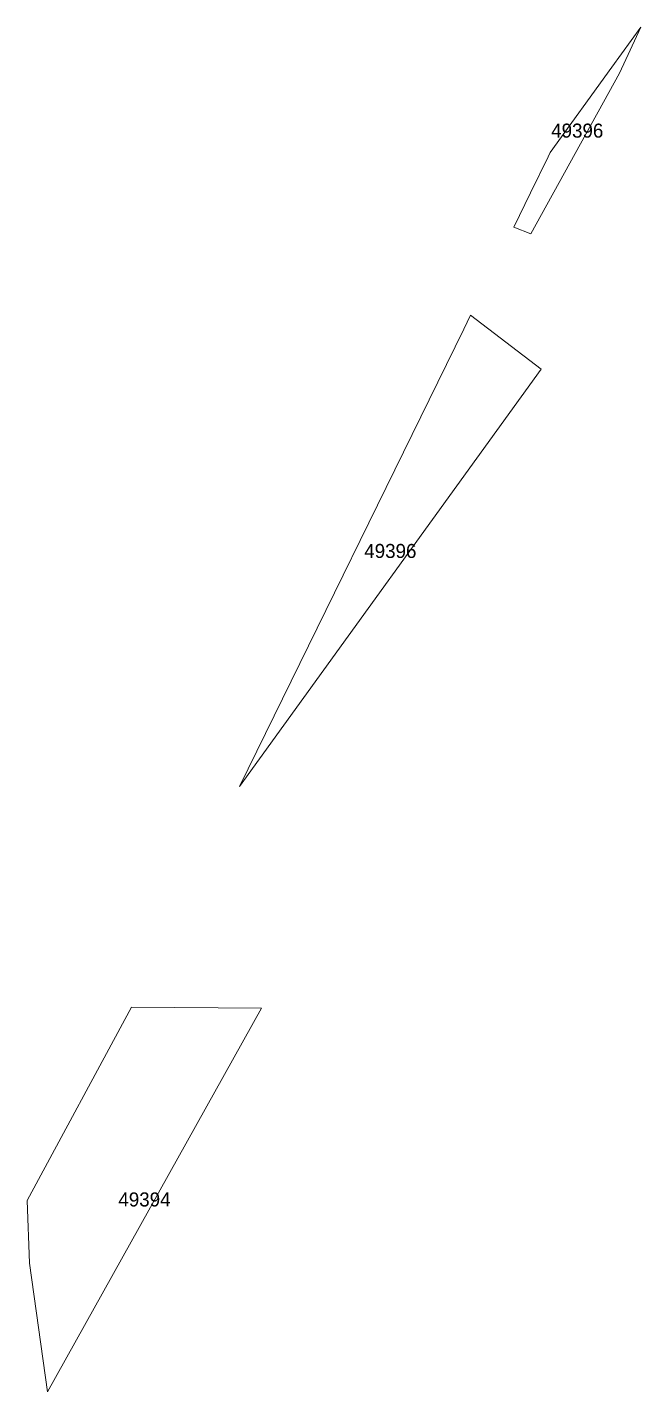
# Model space of a CAD drawing. Header units: metres. Extents: x 105313 to 106240, y 111784 to 118148.
# Drawn here: x 105539.5 to 105583.3, y 113538.6 to 113635.8 of the extents above; entities that cross this region are included whole.
import ezdxf
from ezdxf.enums import TextEntityAlignment as Align

# ---------------------------------------------------------------- set-up
doc = ezdxf.new("R2010")
doc.units = ezdxf.units.M
doc.layers.add('60-PREDIAL-COD', color=8, linetype='Continuous', lineweight=5)
doc.layers.add('60-PREDIAL-LOTE', color=42, linetype='CONTINUOUS', lineweight=13)

msp = doc.modelspace()

# ---------------------------------------------------------------- linework, layer by layer
at = {"layer": '60-PREDIAL-LOTE'}
for points in [[(105581.7748, 113632.5469), (105575.4599, 113621.0967), (105574.2332, 113621.5849), (105575.4282, 113624.021), (105576.6941, 113626.6015), (105576.836, 113626.8906), (105581.234, 113632.9791), (105583.2852, 113635.8188), (105581.7748, 113632.5469)], [(105576.186, 113611.4583), (105554.6798, 113581.7266), (105570.6718, 113614.3252), (105571.1525, 113615.3052), (105576.186, 113611.4583)], [(105556.2578, 113565.9531), (105541, 113538.625), (105539.7109, 113547.7734), (105539.5469, 113552.2422), (105546.9688, 113566.0156), (105556.2578, 113565.9531)]]:
    msp.add_lwpolyline(points, close=True, dxfattribs=at)

# ---------------------------------------------------------------- texts
at = {"layer": '60-PREDIAL-COD'}
for s, p in [('49396', (105578.7592, 113628.4578)), ('49396', (105565.4329, 113598.5159)), ('49394', (105547.9024, 113552.3203))]:
    msp.add_text(s, height=1, dxfattribs=at).set_placement(p, align=Align.MIDDLE_CENTER)

doc.saveas('drawing.dxf')
